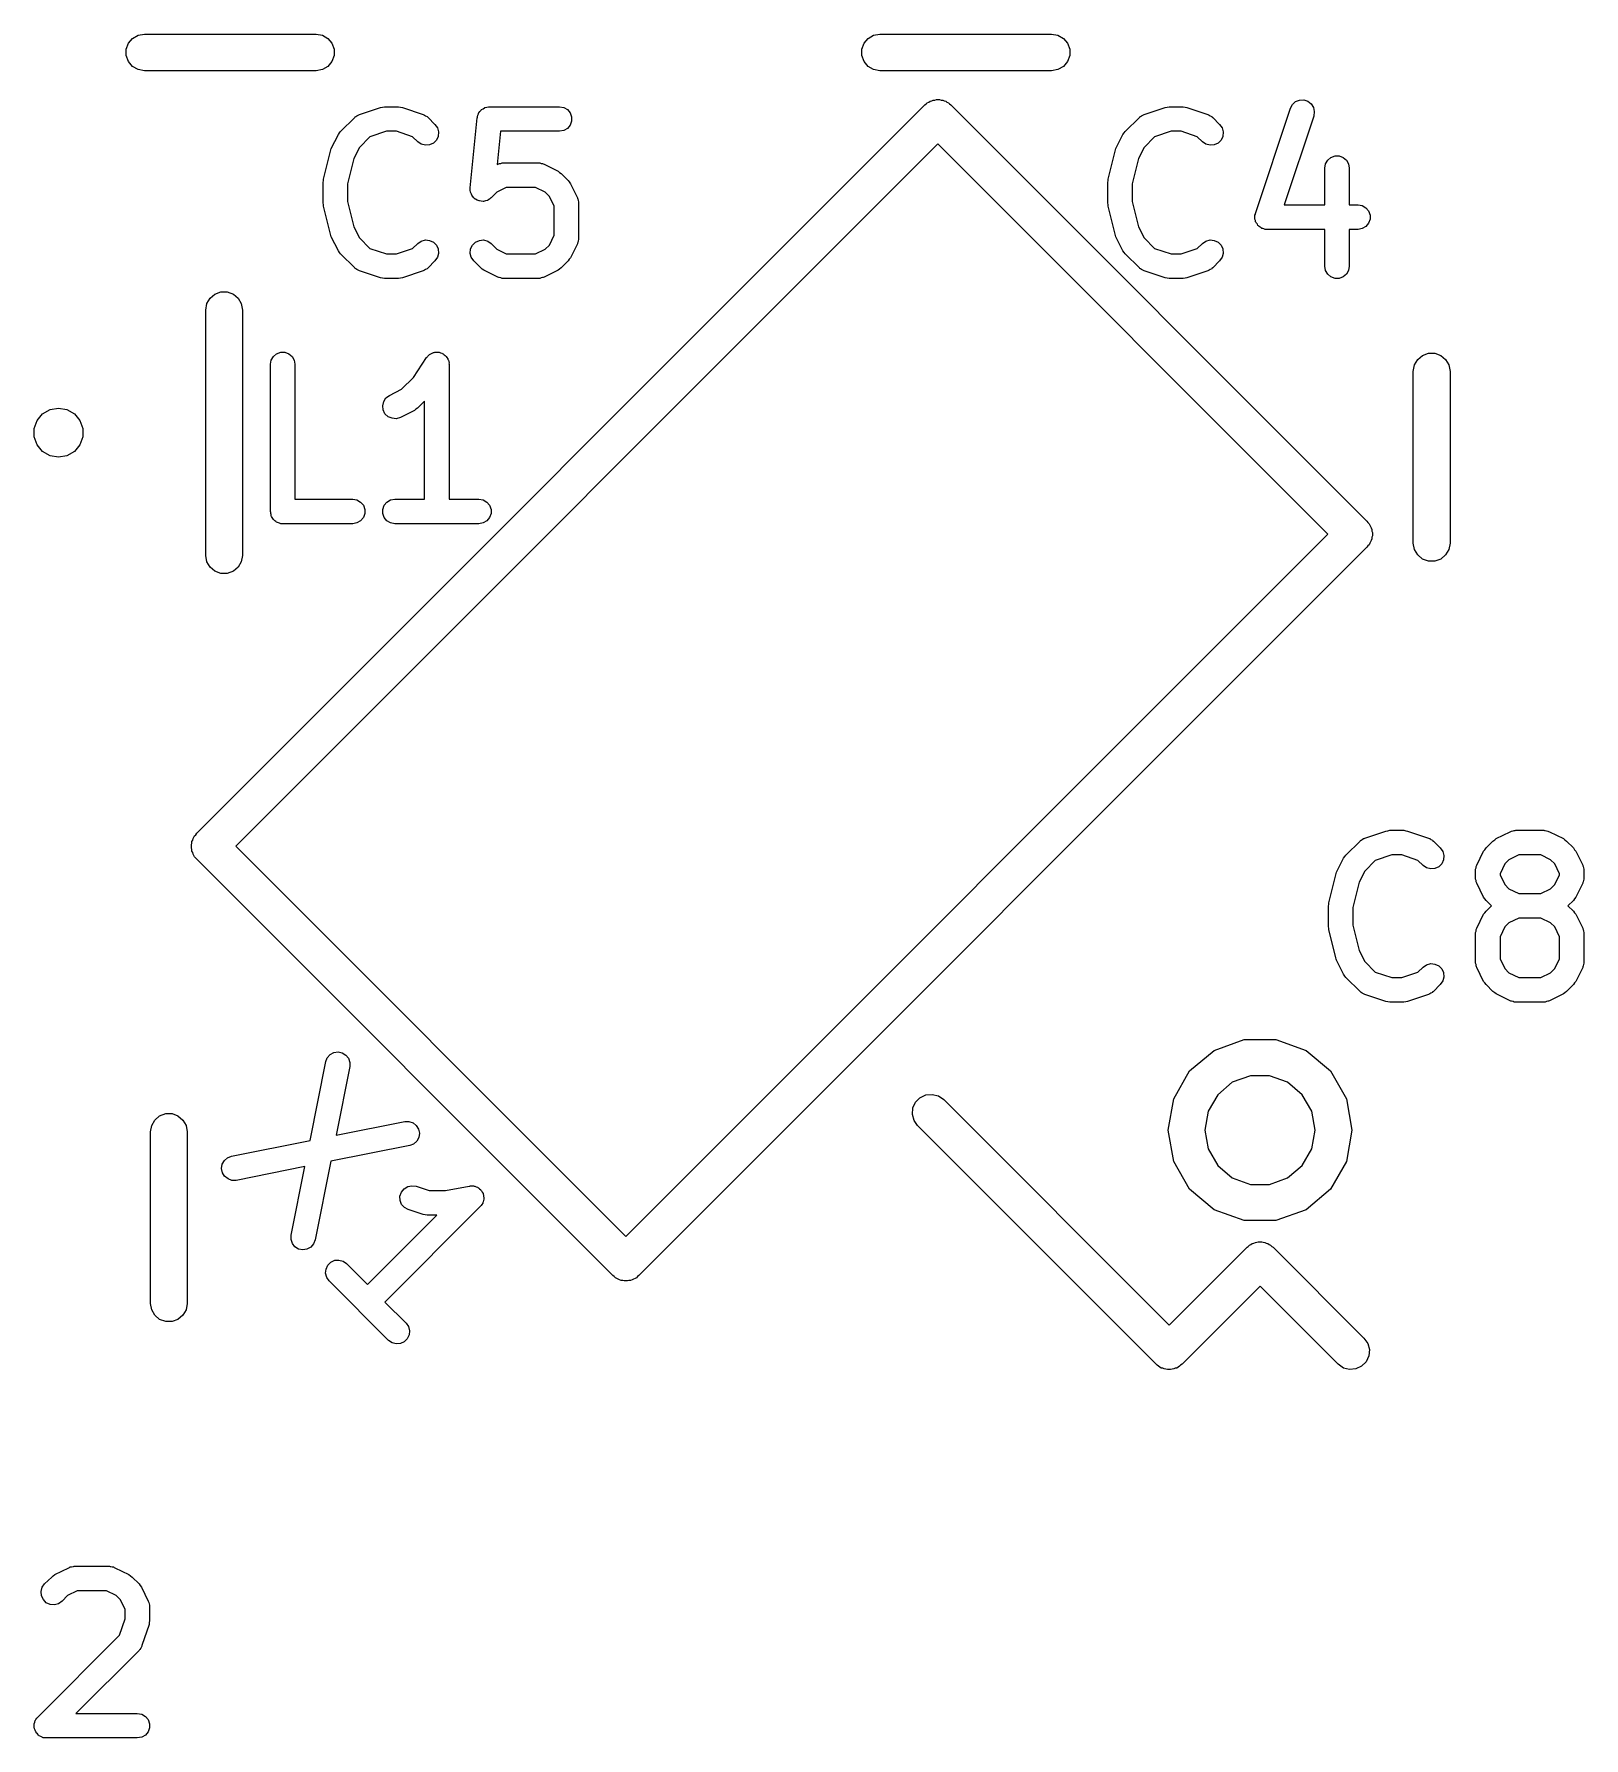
# Model space of a CAD drawing. Extents: x 125.5 to 143.1, y -145.4 to -100.4.
# Drawn here: x 129.15 to 135.47, y -121.82 to -114.88 of the extents above; entities that cross this region are included whole.
import ezdxf

# ---------------------------------------------------------------- set-up
doc = ezdxf.new("R2010")
doc.units = 0
doc.header["$MEASUREMENT"] = 0
doc.layers.add('BLACK', color=7, linetype='CONTINUOUS')

msp = doc.modelspace()

# ---------------------------------------------------------------- linework, layer by layer
at = {"layer": 'Black'}
for p, q in [((129.552, -114.893), (129.574, -114.88)), ((129.574, -114.88), (129.6, -114.875)), ((129.6, -114.875), (130.3, -114.875)), ((130.3, -114.875), (130.326, -114.88)), ((130.326, -114.88), (130.348, -114.893)), ((132.552, -114.893), (132.574, -114.88)), ((132.574, -114.88), (132.6, -114.875)), ((132.6, -114.875), (133.3, -114.875)), ((133.3, -114.875), (133.326, -114.88)), ((133.326, -114.88), (133.348, -114.893)), ((129.526, -114.937), (129.535, -114.912)), ((129.526, -114.963), (129.526, -114.937)), ((129.535, -114.912), (129.552, -114.893)), ((130.348, -114.893), (130.365, -114.912)), ((130.365, -114.912), (130.374, -114.937)), ((130.374, -114.937), (130.374, -114.963)), ((132.526, -114.937), (132.535, -114.912)), ((132.526, -114.963), (132.526, -114.937)), ((132.535, -114.912), (132.552, -114.893)), ((133.348, -114.893), (133.365, -114.912)), ((133.365, -114.912), (133.374, -114.937)), ((133.374, -114.937), (133.374, -114.963)), ((129.535, -114.987), (129.526, -114.963)), ((129.552, -115.007), (129.535, -114.987)), ((129.574, -115.02), (129.552, -115.007)), ((129.6, -115.025), (129.574, -115.02)), ((130.3, -115.025), (129.6, -115.025)), ((130.326, -115.02), (130.3, -115.025)), ((130.348, -115.007), (130.326, -115.02)), ((130.365, -114.987), (130.348, -115.007)), ((130.374, -114.963), (130.365, -114.987)), ((132.535, -114.987), (132.526, -114.963)), ((132.552, -115.007), (132.535, -114.987)), ((132.574, -115.02), (132.552, -115.007)), ((132.6, -115.025), (132.574, -115.02)), ((133.3, -115.025), (132.6, -115.025)), ((133.326, -115.02), (133.3, -115.025)), ((133.348, -115.007), (133.326, -115.02)), ((133.365, -114.987), (133.348, -115.007)), ((133.374, -114.963), (133.365, -114.987)), ((129.814, -118.133), (132.783, -115.164)), ((132.783, -115.164), (132.789, -115.16)), ((132.789, -115.16), (132.793, -115.155)), ((132.793, -115.155), (132.799, -115.152)), ((132.799, -115.152), (132.805, -115.149)), ((132.805, -115.149), (132.811, -115.147)), ((132.811, -115.147), (132.817, -115.144)), ((132.817, -115.144), (132.824, -115.144)), ((132.824, -115.144), (132.83, -115.142)), ((132.83, -115.142), (132.836, -115.142)), ((132.836, -115.142), (132.843, -115.142)), ((132.843, -115.142), (132.849, -115.144)), ((132.849, -115.144), (132.856, -115.144)), ((132.856, -115.144), (132.862, -115.147)), ((132.862, -115.147), (132.868, -115.149)), ((132.868, -115.149), (132.873, -115.152)), ((132.873, -115.152), (132.879, -115.155)), ((132.879, -115.155), (132.884, -115.16)), ((132.884, -115.16), (132.889, -115.164)), ((132.889, -115.164), (134.586, -116.861)), ((134.274, -115.177), (134.282, -115.162)), ((134.282, -115.162), (134.295, -115.15)), ((134.295, -115.15), (134.311, -115.144)), ((134.311, -115.144), (134.329, -115.143)), ((134.329, -115.143), (134.345, -115.149)), ((134.345, -115.149), (134.359, -115.16)), ((134.359, -115.16), (134.368, -115.174)), ((130.4, -115.272), (130.458, -115.215)), ((130.458, -115.215), (130.46, -115.213)), ((130.46, -115.213), (130.462, -115.211)), ((130.462, -115.211), (130.467, -115.208)), ((130.467, -115.208), (130.472, -115.205)), ((130.472, -115.205), (130.475, -115.204)), ((130.475, -115.204), (130.477, -115.203)), ((130.477, -115.203), (130.563, -115.174)), ((130.563, -115.174), (130.571, -115.173)), ((130.571, -115.173), (130.579, -115.171)), ((130.579, -115.171), (130.636, -115.171)), ((130.636, -115.171), (130.644, -115.173)), ((130.644, -115.173), (130.652, -115.174)), ((130.652, -115.174), (130.737, -115.203)), ((130.737, -115.203), (130.74, -115.204)), ((130.74, -115.204), (130.743, -115.205)), ((130.743, -115.205), (130.747, -115.208)), ((130.747, -115.208), (130.753, -115.211)), ((130.753, -115.211), (130.754, -115.213)), ((130.754, -115.213), (130.757, -115.215)), ((130.757, -115.215), (130.785, -115.243)), ((130.929, -115.502), (130.957, -115.216)), ((130.957, -115.216), (130.958, -115.215)), ((130.958, -115.213), (130.96, -115.206)), ((130.958, -115.215), (130.958, -115.213)), ((130.96, -115.206), (130.962, -115.2)), ((130.962, -115.2), (130.963, -115.198)), ((130.963, -115.198), (130.964, -115.196)), ((130.964, -115.196), (130.968, -115.191)), ((130.968, -115.191), (130.972, -115.186)), ((130.972, -115.186), (130.974, -115.185)), ((130.974, -115.185), (130.975, -115.183)), ((130.975, -115.183), (130.981, -115.18)), ((130.981, -115.18), (130.987, -115.176)), ((130.987, -115.176), (130.988, -115.175)), ((130.988, -115.175), (130.99, -115.174)), ((130.99, -115.174), (130.997, -115.173)), ((130.997, -115.173), (131.003, -115.172)), ((131.003, -115.172), (131.005, -115.172)), ((131.005, -115.172), (131.007, -115.171)), ((131.007, -115.171), (131.293, -115.171)), ((131.293, -115.171), (131.31, -115.174)), ((131.31, -115.174), (131.325, -115.183)), ((131.325, -115.183), (131.336, -115.196)), ((131.336, -115.196), (131.342, -115.213)), ((131.342, -115.23), (131.336, -115.246)), ((131.342, -115.213), (131.342, -115.23)), ((133.6, -115.272), (133.658, -115.215)), ((133.658, -115.215), (133.66, -115.213)), ((133.66, -115.213), (133.662, -115.211)), ((133.662, -115.211), (133.667, -115.208)), ((133.667, -115.208), (133.672, -115.205)), ((133.672, -115.205), (133.675, -115.204)), ((133.675, -115.204), (133.677, -115.203)), ((133.677, -115.203), (133.763, -115.174)), ((133.763, -115.174), (133.771, -115.173)), ((133.771, -115.173), (133.779, -115.171)), ((133.779, -115.171), (133.836, -115.171)), ((133.836, -115.171), (133.844, -115.173)), ((133.844, -115.173), (133.852, -115.174)), ((133.852, -115.174), (133.937, -115.203)), ((133.937, -115.203), (133.94, -115.204)), ((133.94, -115.204), (133.943, -115.205)), ((133.943, -115.205), (133.947, -115.208)), ((133.947, -115.208), (133.953, -115.211)), ((133.953, -115.211), (133.954, -115.213)), ((133.954, -115.213), (133.957, -115.215)), ((133.957, -115.215), (133.985, -115.243)), ((134.131, -115.606), (134.274, -115.177)), ((134.369, -115.209), (134.248, -115.571)), ((134.368, -115.174), (134.371, -115.191)), ((134.371, -115.191), (134.369, -115.209)), ((130.362, -115.342), (130.391, -115.285)), ((130.391, -115.285), (130.396, -115.278)), ((130.396, -115.278), (130.4, -115.272)), ((130.52, -115.294), (130.477, -115.337)), ((130.587, -115.271), (130.52, -115.294)), ((130.628, -115.271), (130.587, -115.271)), ((130.694, -115.294), (130.628, -115.271)), ((130.715, -115.314), (130.694, -115.294)), ((130.785, -115.243), (130.795, -115.257)), ((130.798, -115.292), (130.791, -115.307)), ((130.795, -115.257), (130.8, -115.274)), ((130.8, -115.274), (130.798, -115.292)), ((131.052, -115.271), (131.039, -115.407)), ((131.293, -115.271), (131.052, -115.271)), ((131.31, -115.268), (131.293, -115.271)), ((131.325, -115.26), (131.31, -115.268)), ((131.336, -115.246), (131.325, -115.26)), ((133.562, -115.342), (133.591, -115.285)), ((133.591, -115.285), (133.596, -115.278)), ((133.596, -115.278), (133.6, -115.272)), ((133.72, -115.294), (133.677, -115.337)), ((133.787, -115.271), (133.72, -115.294)), ((133.828, -115.271), (133.787, -115.271)), ((133.894, -115.294), (133.828, -115.271)), ((133.915, -115.314), (133.894, -115.294)), ((133.985, -115.243), (133.995, -115.257)), ((133.998, -115.292), (133.991, -115.307)), ((133.995, -115.257), (134, -115.274)), ((134, -115.274), (133.998, -115.292)), ((132.836, -115.323), (129.973, -118.186)), ((130.33, -115.466), (130.359, -115.352)), ((130.359, -115.352), (130.361, -115.347)), ((130.361, -115.347), (130.362, -115.342)), ((130.477, -115.337), (130.454, -115.382)), ((130.729, -115.324), (130.715, -115.314)), ((130.746, -115.328), (130.729, -115.324)), ((130.763, -115.327), (130.746, -115.328)), ((130.779, -115.32), (130.763, -115.327)), ((130.791, -115.307), (130.779, -115.32)), ((134.427, -116.914), (132.836, -115.323)), ((133.53, -115.466), (133.559, -115.352)), ((133.559, -115.352), (133.561, -115.347)), ((133.561, -115.347), (133.562, -115.342)), ((133.677, -115.337), (133.654, -115.382)), ((133.929, -115.324), (133.915, -115.314)), ((133.946, -115.328), (133.929, -115.324)), ((133.963, -115.327), (133.946, -115.328)), ((133.979, -115.32), (133.963, -115.327)), ((133.991, -115.307), (133.979, -115.32)), ((134.439, -115.378), (134.456, -115.372)), ((134.456, -115.372), (134.473, -115.372)), ((134.473, -115.372), (134.489, -115.378)), ((130.454, -115.382), (130.429, -115.485)), ((131.039, -115.407), (131.042, -115.405)), ((131.042, -115.405), (131.045, -115.404)), ((131.045, -115.404), (131.047, -115.403)), ((131.047, -115.403), (131.053, -115.402)), ((131.053, -115.402), (131.059, -115.4)), ((131.059, -115.4), (131.061, -115.4)), ((131.061, -115.4), (131.064, -115.4)), ((131.064, -115.4), (131.207, -115.4)), ((131.207, -115.4), (131.21, -115.4)), ((131.21, -115.4), (131.213, -115.4)), ((131.213, -115.4), (131.218, -115.402)), ((131.218, -115.402), (131.224, -115.403)), ((131.224, -115.403), (131.227, -115.404)), ((131.227, -115.404), (131.23, -115.405)), ((131.23, -115.405), (131.287, -115.434)), ((131.287, -115.434), (131.293, -115.439)), ((131.293, -115.439), (131.3, -115.443)), ((133.654, -115.382), (133.629, -115.485)), ((134.414, -115.421), (134.417, -115.404)), ((134.414, -115.571), (134.414, -115.421)), ((134.417, -115.404), (134.426, -115.389)), ((134.426, -115.389), (134.439, -115.378)), ((134.489, -115.378), (134.503, -115.389)), ((134.503, -115.389), (134.511, -115.404)), ((134.511, -115.404), (134.514, -115.421)), ((134.514, -115.421), (134.514, -115.571)), ((130.329, -115.479), (130.33, -115.473)), ((130.329, -115.564), (130.329, -115.479)), ((130.33, -115.473), (130.33, -115.466)), ((130.429, -115.485), (130.429, -115.558)), ((130.929, -115.503), (130.929, -115.502)), ((130.929, -115.502), (130.929, -115.502)), ((130.929, -115.511), (130.929, -115.503)), ((130.93, -115.519), (130.929, -115.511)), ((131.076, -115.5), (131.037, -115.52)), ((131.195, -115.5), (131.076, -115.5)), ((131.235, -115.52), (131.195, -115.5)), ((131.3, -115.443), (131.328, -115.472)), ((131.328, -115.472), (131.333, -115.478)), ((131.333, -115.478), (131.338, -115.485)), ((131.338, -115.485), (131.366, -115.542)), ((133.529, -115.479), (133.53, -115.473)), ((133.529, -115.564), (133.529, -115.479)), ((133.53, -115.473), (133.53, -115.466)), ((133.629, -115.485), (133.629, -115.558)), ((130.33, -115.57), (130.329, -115.564)), ((130.33, -115.576), (130.33, -115.57)), ((130.359, -115.691), (130.33, -115.576)), ((130.429, -115.558), (130.454, -115.661)), ((130.93, -115.52), (130.93, -115.519)), ((130.934, -115.528), (130.93, -115.52)), ((130.93, -115.52), (130.93, -115.52)), ((130.937, -115.535), (130.934, -115.528)), ((130.937, -115.536), (130.937, -115.535)), ((130.938, -115.536), (130.937, -115.536)), ((130.944, -115.542), (130.938, -115.536)), ((130.949, -115.548), (130.944, -115.542)), ((130.95, -115.548), (130.949, -115.548)), ((130.957, -115.552), (130.95, -115.548)), ((130.95, -115.548), (130.95, -115.548)), ((130.965, -115.555), (130.957, -115.552)), ((130.966, -115.555), (130.965, -115.555)), ((130.965, -115.555), (130.965, -115.555)), ((130.974, -115.556), (130.966, -115.555)), ((130.982, -115.557), (130.974, -115.556)), ((130.983, -115.557), (130.982, -115.557)), ((130.991, -115.555), (130.983, -115.557)), ((130.983, -115.557), (130.983, -115.557)), ((130.999, -115.553), (130.991, -115.555)), ((131, -115.552), (130.999, -115.553)), ((130.999, -115.553), (130.999, -115.553)), ((131.007, -115.548), (131, -115.552)), ((131.013, -115.543), (131.007, -115.548)), ((131.014, -115.543), (131.013, -115.543)), ((131.037, -115.52), (131.014, -115.542)), ((131.014, -115.542), (131.014, -115.543)), ((131.252, -115.537), (131.235, -115.52)), ((131.271, -115.576), (131.252, -115.537)), ((131.271, -115.695), (131.271, -115.576)), ((131.366, -115.542), (131.367, -115.545)), ((131.367, -115.545), (131.368, -115.547)), ((131.368, -115.547), (131.369, -115.553)), ((131.369, -115.553), (131.371, -115.559)), ((131.371, -115.559), (131.371, -115.561)), ((131.371, -115.561), (131.371, -115.564)), ((131.371, -115.564), (131.371, -115.707)), ((133.53, -115.57), (133.529, -115.564)), ((133.53, -115.576), (133.53, -115.57)), ((133.559, -115.691), (133.53, -115.576)), ((133.629, -115.558), (133.654, -115.661)), ((134.248, -115.571), (134.414, -115.571)), ((134.514, -115.571), (134.55, -115.571)), ((134.55, -115.571), (134.567, -115.574)), ((134.567, -115.574), (134.582, -115.583)), ((134.129, -115.613), (134.131, -115.609)), ((134.129, -115.618), (134.129, -115.613)), ((134.129, -115.623), (134.129, -115.618)), ((134.129, -115.626), (134.129, -115.623)), ((134.129, -115.63), (134.129, -115.626)), ((134.131, -115.635), (134.129, -115.63)), ((134.131, -115.609), (134.131, -115.606)), ((134.132, -115.64), (134.131, -115.635)), ((134.134, -115.643), (134.132, -115.64)), ((134.135, -115.646), (134.134, -115.643)), ((134.139, -115.65), (134.135, -115.646)), ((134.141, -115.655), (134.139, -115.65)), ((134.582, -115.583), (134.593, -115.596)), ((134.593, -115.646), (134.582, -115.66)), ((134.593, -115.596), (134.599, -115.613)), ((134.599, -115.63), (134.593, -115.646)), ((134.599, -115.613), (134.599, -115.63)), ((130.361, -115.696), (130.359, -115.691)), ((130.362, -115.701), (130.361, -115.696)), ((130.391, -115.758), (130.362, -115.701)), ((130.454, -115.661), (130.477, -115.706)), ((130.477, -115.706), (130.52, -115.749)), ((130.715, -115.729), (130.729, -115.719)), ((130.729, -115.719), (130.746, -115.714)), ((130.746, -115.714), (130.763, -115.716)), ((130.763, -115.716), (130.779, -115.723)), ((130.95, -115.723), (130.966, -115.716)), ((130.966, -115.716), (130.983, -115.714)), ((130.983, -115.714), (131, -115.719)), ((131, -115.719), (131.014, -115.729)), ((131.252, -115.735), (131.271, -115.695)), ((131.369, -115.718), (131.368, -115.724)), ((131.371, -115.713), (131.369, -115.718)), ((131.371, -115.707), (131.371, -115.71)), ((131.371, -115.71), (131.371, -115.713)), ((133.561, -115.696), (133.559, -115.691)), ((133.562, -115.701), (133.561, -115.696)), ((133.591, -115.758), (133.562, -115.701)), ((133.654, -115.661), (133.677, -115.706)), ((133.677, -115.706), (133.72, -115.749)), ((133.915, -115.729), (133.929, -115.719)), ((133.929, -115.719), (133.946, -115.714)), ((133.946, -115.714), (133.963, -115.716)), ((133.963, -115.716), (133.979, -115.723)), ((134.144, -115.657), (134.141, -115.655)), ((134.146, -115.66), (134.144, -115.657)), ((134.151, -115.662), (134.146, -115.66)), ((134.155, -115.665), (134.151, -115.662)), ((134.158, -115.667), (134.155, -115.665)), ((134.161, -115.668), (134.158, -115.667)), ((134.166, -115.669), (134.161, -115.668)), ((134.171, -115.671), (134.166, -115.669)), ((134.175, -115.671), (134.171, -115.671)), ((134.179, -115.671), (134.175, -115.671)), ((134.414, -115.671), (134.179, -115.671)), ((134.414, -115.821), (134.414, -115.671)), ((134.55, -115.671), (134.514, -115.671)), ((134.514, -115.671), (134.514, -115.821)), ((134.567, -115.668), (134.55, -115.671)), ((134.582, -115.66), (134.567, -115.668)), ((130.396, -115.765), (130.391, -115.758)), ((130.4, -115.771), (130.396, -115.765)), ((130.458, -115.828), (130.4, -115.771)), ((130.52, -115.749), (130.587, -115.771)), ((130.587, -115.771), (130.628, -115.771)), ((130.628, -115.771), (130.694, -115.749)), ((130.694, -115.749), (130.715, -115.729)), ((130.779, -115.723), (130.791, -115.736)), ((130.795, -115.785), (130.785, -115.8)), ((130.791, -115.736), (130.798, -115.751)), ((130.8, -115.769), (130.795, -115.785)), ((130.798, -115.751), (130.8, -115.769)), ((130.929, -115.769), (130.93, -115.751)), ((130.933, -115.785), (130.929, -115.769)), ((130.93, -115.751), (130.938, -115.736)), ((130.943, -115.8), (130.933, -115.785)), ((130.938, -115.736), (130.95, -115.723)), ((131.014, -115.729), (131.037, -115.752)), ((131.037, -115.752), (131.076, -115.771)), ((131.076, -115.771), (131.195, -115.771)), ((131.195, -115.771), (131.235, -115.752)), ((131.235, -115.752), (131.252, -115.735)), ((131.338, -115.787), (131.333, -115.793)), ((131.366, -115.73), (131.338, -115.787)), ((131.367, -115.727), (131.366, -115.73)), ((131.368, -115.724), (131.367, -115.727)), ((133.596, -115.765), (133.591, -115.758)), ((133.6, -115.771), (133.596, -115.765)), ((133.658, -115.828), (133.6, -115.771)), ((133.72, -115.749), (133.787, -115.771)), ((133.787, -115.771), (133.828, -115.771)), ((133.828, -115.771), (133.894, -115.749)), ((133.894, -115.749), (133.915, -115.729)), ((133.979, -115.723), (133.991, -115.736)), ((133.995, -115.785), (133.985, -115.8)), ((133.991, -115.736), (133.998, -115.751)), ((134, -115.769), (133.995, -115.785)), ((133.998, -115.751), (134, -115.769)), ((130.46, -115.83), (130.458, -115.828)), ((130.462, -115.832), (130.46, -115.83)), ((130.467, -115.835), (130.462, -115.832)), ((130.472, -115.838), (130.467, -115.835)), ((130.475, -115.839), (130.472, -115.838)), ((130.477, -115.84), (130.475, -115.839)), ((130.563, -115.869), (130.477, -115.84)), ((130.737, -115.84), (130.652, -115.869)), ((130.74, -115.839), (130.737, -115.84)), ((130.743, -115.838), (130.74, -115.839)), ((130.747, -115.835), (130.743, -115.838)), ((130.753, -115.832), (130.747, -115.835)), ((130.754, -115.83), (130.753, -115.832)), ((130.757, -115.828), (130.754, -115.83)), ((130.785, -115.8), (130.757, -115.828)), ((130.972, -115.828), (130.943, -115.8)), ((130.978, -115.833), (130.972, -115.828)), ((130.985, -115.838), (130.978, -115.833)), ((131.042, -115.866), (130.985, -115.838)), ((131.287, -115.838), (131.23, -115.866)), ((131.293, -115.833), (131.287, -115.838)), ((131.3, -115.828), (131.293, -115.833)), ((131.328, -115.8), (131.3, -115.828)), ((131.333, -115.793), (131.328, -115.8)), ((133.66, -115.83), (133.658, -115.828)), ((133.662, -115.832), (133.66, -115.83)), ((133.667, -115.835), (133.662, -115.832)), ((133.672, -115.838), (133.667, -115.835)), ((133.675, -115.839), (133.672, -115.838)), ((133.677, -115.84), (133.675, -115.839)), ((133.763, -115.869), (133.677, -115.84)), ((133.937, -115.84), (133.852, -115.869)), ((133.94, -115.839), (133.937, -115.84)), ((133.943, -115.838), (133.94, -115.839)), ((133.947, -115.835), (133.943, -115.838)), ((133.953, -115.832), (133.947, -115.835)), ((133.954, -115.83), (133.953, -115.832)), ((133.957, -115.828), (133.954, -115.83)), ((133.985, -115.8), (133.957, -115.828)), ((134.417, -115.839), (134.414, -115.821)), ((134.426, -115.854), (134.417, -115.839)), ((134.439, -115.865), (134.426, -115.854)), ((134.503, -115.854), (134.489, -115.865)), ((134.511, -115.839), (134.503, -115.854)), ((134.514, -115.821), (134.511, -115.839)), ((129.887, -115.935), (129.912, -115.926)), ((129.912, -115.926), (129.938, -115.926)), ((129.938, -115.926), (129.963, -115.935)), ((130.571, -115.87), (130.563, -115.869)), ((130.579, -115.871), (130.571, -115.87)), ((130.636, -115.871), (130.579, -115.871)), ((130.644, -115.87), (130.636, -115.871)), ((130.652, -115.869), (130.644, -115.87)), ((131.045, -115.867), (131.042, -115.866)), ((131.047, -115.868), (131.045, -115.867)), ((131.053, -115.869), (131.047, -115.868)), ((131.059, -115.871), (131.053, -115.869)), ((131.061, -115.871), (131.059, -115.871)), ((131.064, -115.871), (131.061, -115.871)), ((131.207, -115.871), (131.064, -115.871)), ((131.21, -115.871), (131.207, -115.871)), ((131.213, -115.871), (131.21, -115.871)), ((131.218, -115.869), (131.213, -115.871)), ((131.224, -115.868), (131.218, -115.869)), ((131.227, -115.867), (131.224, -115.868)), ((131.23, -115.866), (131.227, -115.867)), ((133.771, -115.87), (133.763, -115.869)), ((133.779, -115.871), (133.771, -115.87)), ((133.836, -115.871), (133.779, -115.871)), ((133.844, -115.87), (133.836, -115.871)), ((133.852, -115.869), (133.844, -115.87)), ((134.456, -115.871), (134.439, -115.865)), ((134.473, -115.871), (134.456, -115.871)), ((134.489, -115.865), (134.473, -115.871)), ((129.85, -116), (129.855, -115.974)), ((129.855, -115.974), (129.868, -115.952)), ((129.868, -115.952), (129.887, -115.935)), ((129.963, -115.935), (129.982, -115.952)), ((129.982, -115.952), (129.995, -115.974)), ((129.995, -115.974), (130, -116)), ((129.85, -117), (129.85, -116)), ((130, -116), (130, -117)), ((130.114, -116.221), (130.117, -116.204)), ((130.117, -116.204), (130.126, -116.189)), ((130.126, -116.189), (130.139, -116.178)), ((130.139, -116.178), (130.156, -116.172)), ((130.156, -116.172), (130.173, -116.172)), ((130.173, -116.172), (130.189, -116.178)), ((130.189, -116.178), (130.203, -116.189)), ((130.203, -116.189), (130.211, -116.204)), ((130.211, -116.204), (130.214, -116.221)), ((130.697, -116.275), (130.751, -116.194)), ((130.751, -116.194), (130.753, -116.192)), ((130.753, -116.192), (130.755, -116.189)), ((130.755, -116.189), (130.759, -116.185)), ((130.759, -116.185), (130.763, -116.181)), ((130.763, -116.181), (130.766, -116.18)), ((130.766, -116.18), (130.768, -116.178)), ((130.768, -116.178), (130.773, -116.176)), ((130.773, -116.176), (130.779, -116.173)), ((130.779, -116.173), (130.782, -116.173)), ((130.782, -116.173), (130.784, -116.172)), ((130.784, -116.172), (130.79, -116.172)), ((130.79, -116.172), (130.796, -116.172)), ((130.796, -116.172), (130.799, -116.172)), ((130.799, -116.172), (130.802, -116.172)), ((130.802, -116.172), (130.807, -116.174)), ((130.807, -116.174), (130.813, -116.176)), ((130.813, -116.176), (130.815, -116.177)), ((130.815, -116.177), (130.818, -116.178)), ((130.818, -116.178), (130.822, -116.182)), ((130.822, -116.182), (130.827, -116.185)), ((130.827, -116.185), (130.829, -116.188)), ((130.829, -116.188), (130.831, -116.189)), ((130.831, -116.189), (130.834, -116.194)), ((130.834, -116.194), (130.838, -116.199)), ((130.838, -116.199), (130.838, -116.202)), ((130.838, -116.202), (130.84, -116.204)), ((130.84, -116.204), (130.841, -116.21)), ((134.78, -116.224), (134.793, -116.202)), ((134.793, -116.202), (134.812, -116.185)), ((134.812, -116.185), (134.837, -116.176)), ((134.837, -116.176), (134.863, -116.176)), ((134.863, -116.176), (134.887, -116.185)), ((134.887, -116.185), (134.907, -116.202)), ((134.907, -116.202), (134.92, -116.224)), ((130.114, -116.821), (130.114, -116.221)), ((130.214, -116.221), (130.214, -116.771)), ((130.649, -116.323), (130.697, -116.275)), ((130.841, -116.21), (130.843, -116.216)), ((130.843, -116.216), (130.842, -116.219)), ((130.842, -116.219), (130.843, -116.221)), ((130.843, -116.221), (130.843, -116.771)), ((134.775, -116.25), (134.78, -116.224)), ((134.775, -116.95), (134.775, -116.25)), ((134.92, -116.224), (134.925, -116.25)), ((134.925, -116.25), (134.925, -116.95)), ((130.599, -116.348), (130.649, -116.323)), ((129.185, -116.423), (129.216, -116.406)), ((129.216, -116.406), (129.25, -116.4)), ((129.25, -116.4), (129.284, -116.406)), ((129.284, -116.406), (129.315, -116.423)), ((130.572, -116.39), (130.576, -116.373)), ((130.574, -116.407), (130.572, -116.39)), ((130.581, -116.423), (130.574, -116.407)), ((130.576, -116.373), (130.585, -116.358)), ((130.585, -116.358), (130.599, -116.348)), ((130.701, -116.409), (130.644, -116.438)), ((130.707, -116.404), (130.701, -116.409)), ((130.714, -116.4), (130.707, -116.404)), ((130.743, -116.371), (130.714, -116.4)), ((130.743, -116.771), (130.743, -116.371)), ((129.151, -116.483), (129.163, -116.45)), ((129.151, -116.517), (129.151, -116.483)), ((129.163, -116.45), (129.185, -116.423)), ((129.315, -116.423), (129.337, -116.45)), ((129.337, -116.45), (129.349, -116.483)), ((129.349, -116.483), (129.349, -116.517)), ((130.594, -116.435), (130.581, -116.423)), ((130.61, -116.441), (130.594, -116.435)), ((130.627, -116.443), (130.61, -116.441)), ((130.644, -116.438), (130.627, -116.443)), ((129.163, -116.55), (129.151, -116.517)), ((129.185, -116.577), (129.163, -116.55)), ((129.337, -116.55), (129.315, -116.577)), ((129.349, -116.517), (129.337, -116.55)), ((129.216, -116.594), (129.185, -116.577)), ((129.25, -116.6), (129.216, -116.594)), ((129.284, -116.594), (129.25, -116.6)), ((129.315, -116.577), (129.284, -116.594)), ((130.115, -116.826), (130.114, -116.821)), ((130.115, -116.83), (130.115, -116.826)), ((130.117, -116.834), (130.115, -116.83)), ((130.214, -116.771), (130.45, -116.771)), ((130.45, -116.771), (130.467, -116.774)), ((130.467, -116.774), (130.482, -116.783)), ((130.482, -116.783), (130.493, -116.796)), ((130.493, -116.796), (130.499, -116.813)), ((130.499, -116.83), (130.493, -116.846)), ((130.499, -116.813), (130.499, -116.83)), ((130.572, -116.813), (130.578, -116.796)), ((130.572, -116.83), (130.572, -116.813)), ((130.578, -116.846), (130.572, -116.83)), ((130.578, -116.796), (130.589, -116.783)), ((130.589, -116.783), (130.604, -116.774)), ((130.604, -116.774), (130.621, -116.771)), ((130.621, -116.771), (130.743, -116.771)), ((130.843, -116.771), (130.964, -116.771)), ((130.964, -116.771), (130.981, -116.774)), ((130.981, -116.774), (130.996, -116.783)), ((130.996, -116.783), (131.008, -116.796)), ((131.008, -116.796), (131.014, -116.813)), ((131.014, -116.83), (131.008, -116.846)), ((131.014, -116.813), (131.014, -116.83)), ((130.117, -116.839), (130.117, -116.834)), ((130.119, -116.842), (130.117, -116.839)), ((130.121, -116.846), (130.119, -116.842)), ((130.124, -116.85), (130.121, -116.846)), ((130.126, -116.854), (130.124, -116.85)), ((130.129, -116.856), (130.126, -116.854)), ((130.132, -116.86), (130.129, -116.856)), ((130.136, -116.862), (130.132, -116.86)), ((130.139, -116.865), (130.136, -116.862)), ((130.143, -116.866), (130.139, -116.865)), ((130.147, -116.868), (130.143, -116.866)), ((130.151, -116.869), (130.147, -116.868)), ((130.156, -116.871), (130.151, -116.869)), ((130.16, -116.871), (130.156, -116.871)), ((130.164, -116.871), (130.16, -116.871)), ((130.45, -116.871), (130.164, -116.871)), ((130.467, -116.868), (130.45, -116.871)), ((130.482, -116.86), (130.467, -116.868)), ((130.493, -116.846), (130.482, -116.86)), ((130.589, -116.86), (130.578, -116.846)), ((130.604, -116.868), (130.589, -116.86)), ((130.621, -116.871), (130.604, -116.868)), ((130.964, -116.871), (130.621, -116.871)), ((130.981, -116.868), (130.964, -116.871)), ((130.996, -116.86), (130.981, -116.868)), ((131.008, -116.846), (130.996, -116.86)), ((134.586, -116.861), (134.59, -116.866)), ((134.59, -116.866), (134.595, -116.871)), ((134.595, -116.871), (134.598, -116.877)), ((134.598, -116.877), (134.601, -116.882)), ((134.601, -116.882), (134.603, -116.888)), ((134.603, -116.888), (134.606, -116.894)), ((134.606, -116.894), (134.606, -116.901)), ((134.606, -116.901), (134.608, -116.907)), ((131.564, -119.777), (134.427, -116.914)), ((134.586, -116.967), (131.617, -119.936)), ((134.59, -116.961), (134.586, -116.967)), ((134.595, -116.957), (134.59, -116.961)), ((134.598, -116.951), (134.595, -116.957)), ((134.601, -116.945), (134.598, -116.951)), ((134.603, -116.939), (134.601, -116.945)), ((134.606, -116.933), (134.603, -116.939)), ((134.608, -116.92), (134.606, -116.926)), ((134.606, -116.926), (134.606, -116.933)), ((134.608, -116.907), (134.608, -116.914)), ((134.608, -116.914), (134.608, -116.92)), ((134.78, -116.976), (134.775, -116.95)), ((134.925, -116.95), (134.92, -116.976)), ((129.855, -117.026), (129.85, -117)), ((129.868, -117.048), (129.855, -117.026)), ((129.995, -117.026), (129.982, -117.048)), ((130, -117), (129.995, -117.026)), ((134.793, -116.998), (134.78, -116.976)), ((134.812, -117.015), (134.793, -116.998)), ((134.837, -117.024), (134.812, -117.015)), ((134.863, -117.024), (134.837, -117.024)), ((134.887, -117.015), (134.863, -117.024)), ((134.907, -116.998), (134.887, -117.015)), ((134.92, -116.976), (134.907, -116.998)), ((129.887, -117.065), (129.868, -117.048)), ((129.912, -117.074), (129.887, -117.065)), ((129.938, -117.074), (129.912, -117.074)), ((129.963, -117.065), (129.938, -117.074)), ((129.982, -117.048), (129.963, -117.065)), ((129.799, -118.155), (129.802, -118.149)), ((129.802, -118.149), (129.805, -118.143)), ((129.805, -118.143), (129.81, -118.139)), ((129.81, -118.139), (129.814, -118.133)), ((134.577, -118.153), (134.663, -118.124)), ((134.663, -118.124), (134.671, -118.123)), ((134.671, -118.123), (134.679, -118.121)), ((134.679, -118.121), (134.736, -118.121)), ((134.736, -118.121), (134.744, -118.123)), ((134.744, -118.123), (134.752, -118.124)), ((134.752, -118.124), (134.837, -118.153)), ((135.113, -118.155), (135.17, -118.127)), ((135.17, -118.127), (135.173, -118.126)), ((135.173, -118.126), (135.176, -118.124)), ((135.176, -118.124), (135.182, -118.123)), ((135.182, -118.123), (135.187, -118.122)), ((135.187, -118.122), (135.19, -118.122)), ((135.19, -118.122), (135.193, -118.121)), ((135.193, -118.121), (135.307, -118.121)), ((135.307, -118.121), (135.31, -118.122)), ((135.31, -118.122), (135.313, -118.122)), ((135.313, -118.122), (135.318, -118.123)), ((135.318, -118.123), (135.324, -118.124)), ((135.324, -118.124), (135.327, -118.126)), ((135.327, -118.126), (135.33, -118.127)), ((135.33, -118.127), (135.387, -118.155)), ((129.792, -118.18), (129.794, -118.174)), ((129.792, -118.186), (129.792, -118.18)), ((129.792, -118.193), (129.792, -118.186)), ((129.794, -118.199), (129.792, -118.193)), ((129.794, -118.167), (129.797, -118.161)), ((129.794, -118.174), (129.794, -118.167)), ((129.794, -118.206), (129.794, -118.199)), ((129.797, -118.212), (129.794, -118.206)), ((129.797, -118.161), (129.799, -118.155)), ((129.799, -118.218), (129.797, -118.212)), ((129.802, -118.223), (129.799, -118.218)), ((129.973, -118.186), (131.564, -119.777)), ((134.5, -118.222), (134.558, -118.165)), ((134.558, -118.165), (134.56, -118.163)), ((134.56, -118.163), (134.562, -118.161)), ((134.562, -118.161), (134.567, -118.158)), ((134.567, -118.158), (134.572, -118.155)), ((134.572, -118.155), (134.575, -118.154)), ((134.575, -118.154), (134.577, -118.153)), ((134.837, -118.153), (134.84, -118.154)), ((134.84, -118.154), (134.843, -118.155)), ((134.843, -118.155), (134.847, -118.158)), ((134.847, -118.158), (134.853, -118.161)), ((134.853, -118.161), (134.854, -118.163)), ((134.854, -118.163), (134.857, -118.165)), ((134.857, -118.165), (134.885, -118.193)), ((134.885, -118.193), (134.895, -118.207)), ((134.895, -118.207), (134.9, -118.224)), ((135.034, -118.263), (135.062, -118.206)), ((135.062, -118.206), (135.067, -118.2)), ((135.067, -118.2), (135.072, -118.193)), ((135.072, -118.193), (135.1, -118.165)), ((135.1, -118.165), (135.107, -118.16)), ((135.107, -118.16), (135.113, -118.155)), ((135.387, -118.155), (135.393, -118.16)), ((135.393, -118.16), (135.4, -118.165)), ((135.4, -118.165), (135.428, -118.193)), ((135.428, -118.193), (135.433, -118.2)), ((135.433, -118.2), (135.438, -118.206)), ((135.438, -118.206), (135.466, -118.263)), ((129.805, -118.229), (129.802, -118.223)), ((129.81, -118.234), (129.805, -118.229)), ((129.814, -118.239), (129.81, -118.234)), ((131.511, -119.936), (129.814, -118.239)), ((134.462, -118.292), (134.491, -118.235)), ((134.491, -118.235), (134.496, -118.228)), ((134.496, -118.228), (134.5, -118.222)), ((134.577, -118.287), (134.554, -118.332)), ((134.62, -118.244), (134.577, -118.287)), ((134.687, -118.221), (134.62, -118.244)), ((134.728, -118.221), (134.687, -118.221)), ((134.794, -118.244), (134.728, -118.221)), ((134.815, -118.264), (134.794, -118.244)), ((134.829, -118.274), (134.815, -118.264)), ((134.846, -118.278), (134.829, -118.274)), ((134.863, -118.277), (134.846, -118.278)), ((134.879, -118.27), (134.863, -118.277)), ((134.891, -118.257), (134.879, -118.27)), ((134.898, -118.242), (134.891, -118.257)), ((134.9, -118.224), (134.898, -118.242)), ((135.029, -118.28), (135.031, -118.274)), ((135.029, -118.283), (135.029, -118.28)), ((135.029, -118.286), (135.029, -118.283)), ((135.029, -118.314), (135.029, -118.286)), ((135.031, -118.274), (135.032, -118.269)), ((135.032, -118.269), (135.033, -118.266)), ((135.033, -118.266), (135.034, -118.263)), ((135.148, -118.258), (135.129, -118.298)), ((135.165, -118.241), (135.148, -118.258)), ((135.205, -118.221), (135.165, -118.241)), ((135.295, -118.221), (135.205, -118.221)), ((135.335, -118.241), (135.295, -118.221)), ((135.352, -118.258), (135.335, -118.241)), ((135.371, -118.298), (135.352, -118.258)), ((135.466, -118.263), (135.467, -118.266)), ((135.467, -118.266), (135.468, -118.269)), ((135.468, -118.269), (135.469, -118.274)), ((135.469, -118.274), (135.471, -118.28)), ((135.471, -118.28), (135.471, -118.283)), ((135.471, -118.283), (135.471, -118.286)), ((135.471, -118.286), (135.471, -118.314)), ((134.43, -118.416), (134.459, -118.302)), ((134.459, -118.302), (134.461, -118.297)), ((134.461, -118.297), (134.462, -118.292)), ((134.554, -118.332), (134.529, -118.435)), ((135.029, -118.317), (135.029, -118.314)), ((135.029, -118.32), (135.029, -118.317)), ((135.031, -118.326), (135.029, -118.32)), ((135.032, -118.331), (135.031, -118.326)), ((135.033, -118.334), (135.032, -118.331)), ((135.034, -118.337), (135.033, -118.334)), ((135.062, -118.394), (135.034, -118.337)), ((135.129, -118.298), (135.129, -118.302)), ((135.129, -118.302), (135.148, -118.342)), ((135.148, -118.342), (135.165, -118.359)), ((135.165, -118.359), (135.205, -118.379)), ((135.295, -118.379), (135.335, -118.359)), ((135.335, -118.359), (135.352, -118.342)), ((135.352, -118.342), (135.371, -118.302)), ((135.371, -118.302), (135.371, -118.298)), ((135.466, -118.337), (135.438, -118.394)), ((135.467, -118.334), (135.466, -118.337)), ((135.468, -118.331), (135.467, -118.334)), ((135.469, -118.326), (135.468, -118.331)), ((135.471, -118.32), (135.469, -118.326)), ((135.471, -118.314), (135.471, -118.317)), ((135.471, -118.317), (135.471, -118.32)), ((134.429, -118.429), (134.43, -118.423)), ((134.429, -118.514), (134.429, -118.429)), ((134.43, -118.423), (134.43, -118.416)), ((135.067, -118.4), (135.062, -118.394)), ((135.072, -118.407), (135.067, -118.4)), ((135.094, -118.429), (135.072, -118.407)), ((135.072, -118.45), (135.094, -118.429)), ((135.205, -118.379), (135.295, -118.379)), ((135.428, -118.407), (135.406, -118.429)), ((135.406, -118.429), (135.428, -118.45)), ((135.433, -118.4), (135.428, -118.407)), ((135.438, -118.394), (135.433, -118.4)), ((134.529, -118.435), (134.529, -118.508)), ((135.034, -118.52), (135.062, -118.463)), ((135.062, -118.463), (135.067, -118.457)), ((135.067, -118.457), (135.072, -118.45)), ((135.165, -118.498), (135.148, -118.515)), ((135.205, -118.479), (135.165, -118.498)), ((135.295, -118.479), (135.205, -118.479)), ((135.335, -118.498), (135.295, -118.479)), ((135.352, -118.515), (135.335, -118.498)), ((135.428, -118.45), (135.433, -118.457)), ((135.433, -118.457), (135.438, -118.463)), ((135.438, -118.463), (135.466, -118.52)), ((134.43, -118.52), (134.429, -118.514)), ((134.43, -118.526), (134.43, -118.52)), ((134.459, -118.641), (134.43, -118.526)), ((134.529, -118.508), (134.554, -118.611)), ((135.029, -118.537), (135.031, -118.532)), ((135.029, -118.54), (135.029, -118.537)), ((135.029, -118.543), (135.029, -118.54)), ((135.029, -118.657), (135.029, -118.543)), ((135.031, -118.532), (135.032, -118.526)), ((135.032, -118.526), (135.033, -118.523)), ((135.033, -118.523), (135.034, -118.52)), ((135.148, -118.515), (135.129, -118.555)), ((135.129, -118.555), (135.129, -118.645)), ((135.371, -118.555), (135.352, -118.515)), ((135.371, -118.645), (135.371, -118.555)), ((135.466, -118.52), (135.467, -118.523)), ((135.467, -118.523), (135.468, -118.526)), ((135.468, -118.526), (135.469, -118.532)), ((135.469, -118.532), (135.471, -118.537)), ((135.471, -118.537), (135.471, -118.54)), ((135.471, -118.54), (135.471, -118.543)), ((135.471, -118.543), (135.471, -118.657)), ((134.554, -118.611), (134.577, -118.656)), ((134.461, -118.646), (134.459, -118.641)), ((134.462, -118.651), (134.461, -118.646)), ((134.491, -118.708), (134.462, -118.651)), ((134.577, -118.656), (134.62, -118.699)), ((134.62, -118.699), (134.687, -118.721)), ((134.728, -118.721), (134.794, -118.699)), ((134.794, -118.699), (134.815, -118.679)), ((134.815, -118.679), (134.829, -118.669)), ((134.829, -118.669), (134.846, -118.664)), ((134.846, -118.664), (134.863, -118.666)), ((134.863, -118.666), (134.879, -118.673)), ((134.879, -118.673), (134.891, -118.686)), ((134.891, -118.686), (134.898, -118.701)), ((134.898, -118.701), (134.9, -118.719)), ((135.029, -118.66), (135.029, -118.657)), ((135.029, -118.663), (135.029, -118.66)), ((135.031, -118.668), (135.029, -118.663)), ((135.032, -118.674), (135.031, -118.668)), ((135.033, -118.677), (135.032, -118.674)), ((135.034, -118.68), (135.033, -118.677)), ((135.062, -118.737), (135.034, -118.68)), ((135.129, -118.645), (135.148, -118.685)), ((135.148, -118.685), (135.165, -118.702)), ((135.165, -118.702), (135.205, -118.721)), ((135.295, -118.721), (135.335, -118.702)), ((135.335, -118.702), (135.352, -118.685)), ((135.352, -118.685), (135.371, -118.645)), ((135.466, -118.68), (135.438, -118.737)), ((135.467, -118.677), (135.466, -118.68)), ((135.468, -118.674), (135.467, -118.677)), ((135.469, -118.668), (135.468, -118.674)), ((135.471, -118.663), (135.469, -118.668)), ((135.471, -118.657), (135.471, -118.66)), ((135.471, -118.66), (135.471, -118.663)), ((134.496, -118.715), (134.491, -118.708)), ((134.5, -118.721), (134.496, -118.715)), ((134.558, -118.778), (134.5, -118.721)), ((134.687, -118.721), (134.728, -118.721)), ((134.885, -118.75), (134.857, -118.778)), ((134.895, -118.735), (134.885, -118.75)), ((134.9, -118.719), (134.895, -118.735)), ((135.067, -118.743), (135.062, -118.737)), ((135.072, -118.75), (135.067, -118.743)), ((135.1, -118.778), (135.072, -118.75)), ((135.205, -118.721), (135.295, -118.721)), ((135.428, -118.75), (135.4, -118.778)), ((135.433, -118.743), (135.428, -118.75)), ((135.438, -118.737), (135.433, -118.743)), ((134.56, -118.78), (134.558, -118.778)), ((134.562, -118.782), (134.56, -118.78)), ((134.567, -118.785), (134.562, -118.782)), ((134.572, -118.788), (134.567, -118.785)), ((134.575, -118.789), (134.572, -118.788)), ((134.577, -118.79), (134.575, -118.789)), ((134.663, -118.819), (134.577, -118.79)), ((134.671, -118.82), (134.663, -118.819)), ((134.679, -118.821), (134.671, -118.82)), ((134.736, -118.821), (134.679, -118.821)), ((134.744, -118.82), (134.736, -118.821)), ((134.752, -118.819), (134.744, -118.82)), ((134.837, -118.79), (134.752, -118.819)), ((134.84, -118.789), (134.837, -118.79)), ((134.843, -118.788), (134.84, -118.789)), ((134.847, -118.785), (134.843, -118.788)), ((134.853, -118.782), (134.847, -118.785)), ((134.854, -118.78), (134.853, -118.782)), ((134.857, -118.778), (134.854, -118.78)), ((135.107, -118.783), (135.1, -118.778)), ((135.113, -118.788), (135.107, -118.783)), ((135.17, -118.816), (135.113, -118.788)), ((135.173, -118.817), (135.17, -118.816)), ((135.176, -118.818), (135.173, -118.817)), ((135.182, -118.819), (135.176, -118.818)), ((135.187, -118.821), (135.182, -118.819)), ((135.19, -118.821), (135.187, -118.821)), ((135.193, -118.821), (135.19, -118.821)), ((135.307, -118.821), (135.193, -118.821)), ((135.31, -118.821), (135.307, -118.821)), ((135.313, -118.821), (135.31, -118.821)), ((135.318, -118.819), (135.313, -118.821)), ((135.324, -118.818), (135.318, -118.819)), ((135.327, -118.817), (135.324, -118.818)), ((135.33, -118.816), (135.327, -118.817)), ((135.387, -118.788), (135.33, -118.816)), ((135.393, -118.783), (135.387, -118.788)), ((135.4, -118.778), (135.393, -118.783)), ((133.963, -119.018), (134.085, -118.974)), ((134.085, -118.974), (134.215, -118.974)), ((134.215, -118.974), (134.338, -119.018)), ((130.34, -119.064), (130.346, -119.048)), ((130.346, -119.048), (130.358, -119.035)), ((130.358, -119.035), (130.373, -119.027)), ((130.373, -119.027), (130.39, -119.024)), ((130.39, -119.024), (130.407, -119.028)), ((130.407, -119.028), (130.422, -119.037)), ((130.422, -119.037), (130.433, -119.05)), ((130.433, -119.05), (130.438, -119.067)), ((133.863, -119.102), (133.963, -119.018)), ((134.338, -119.018), (134.437, -119.102)), ((130.276, -119.385), (130.34, -119.064)), ((130.438, -119.084), (130.382, -119.364)), ((130.438, -119.067), (130.438, -119.084)), ((133.798, -119.215), (133.863, -119.102)), ((134.111, -119.122), (134.037, -119.148)), ((134.189, -119.122), (134.111, -119.122)), ((134.262, -119.148), (134.189, -119.122)), ((134.437, -119.102), (134.502, -119.215)), ((134.037, -119.148), (133.978, -119.199)), ((134.322, -119.199), (134.262, -119.148)), ((132.732, -119.279), (132.734, -119.253)), ((132.734, -119.253), (132.745, -119.229)), ((132.745, -119.229), (132.763, -119.211)), ((132.763, -119.211), (132.787, -119.2)), ((132.787, -119.2), (132.813, -119.198)), ((132.813, -119.198), (132.838, -119.204)), ((132.838, -119.204), (132.86, -119.219)), ((132.86, -119.219), (133.779, -120.139)), ((133.775, -119.343), (133.798, -119.215)), ((133.978, -119.199), (133.939, -119.266)), ((134.361, -119.266), (134.322, -119.199)), ((134.502, -119.215), (134.525, -119.343)), ((129.625, -119.35), (129.63, -119.324)), ((129.63, -119.324), (129.643, -119.302)), ((129.643, -119.302), (129.662, -119.285)), ((129.662, -119.285), (129.687, -119.276)), ((129.687, -119.276), (129.713, -119.276)), ((129.713, -119.276), (129.737, -119.285)), ((129.737, -119.285), (129.757, -119.302)), ((129.757, -119.302), (129.77, -119.324)), ((129.77, -119.324), (129.775, -119.35)), ((130.382, -119.364), (130.662, -119.308)), ((130.662, -119.308), (130.679, -119.308)), ((130.679, -119.308), (130.696, -119.313)), ((130.696, -119.313), (130.709, -119.324)), ((130.709, -119.324), (130.718, -119.339)), ((132.739, -119.304), (132.732, -119.279)), ((132.753, -119.325), (132.739, -119.304)), ((133.726, -120.298), (132.753, -119.325)), ((133.939, -119.266), (133.925, -119.343)), ((134.375, -119.343), (134.361, -119.266)), ((129.625, -120.05), (129.625, -119.35)), ((129.775, -119.35), (129.775, -120.05)), ((129.955, -119.449), (130.276, -119.385)), ((130.698, -119.4), (130.682, -119.406)), ((130.711, -119.388), (130.698, -119.4)), ((130.719, -119.373), (130.711, -119.388)), ((130.718, -119.339), (130.722, -119.356)), ((130.722, -119.356), (130.719, -119.373)), ((133.798, -119.471), (133.775, -119.343)), ((133.925, -119.343), (133.939, -119.42)), ((134.361, -119.42), (134.375, -119.343)), ((134.525, -119.343), (134.502, -119.471)), ((129.917, -119.482), (129.926, -119.467)), ((129.926, -119.467), (129.939, -119.456)), ((129.939, -119.456), (129.955, -119.449)), ((130.361, -119.47), (130.296, -119.791)), ((130.682, -119.406), (130.361, -119.47)), ((133.863, -119.584), (133.798, -119.471)), ((133.939, -119.42), (133.978, -119.488)), ((134.322, -119.488), (134.361, -119.42)), ((134.502, -119.471), (134.437, -119.584)), ((129.915, -119.5), (129.917, -119.482)), ((129.918, -119.517), (129.915, -119.5)), ((129.927, -119.531), (129.918, -119.517)), ((129.941, -119.542), (129.927, -119.531)), ((130.254, -119.492), (129.974, -119.548)), ((130.198, -119.772), (130.254, -119.492)), ((133.978, -119.488), (134.037, -119.538)), ((134.037, -119.538), (134.111, -119.565)), ((134.189, -119.565), (134.262, -119.538)), ((134.262, -119.538), (134.322, -119.488)), ((129.957, -119.548), (129.941, -119.542)), ((129.974, -119.548), (129.957, -119.548)), ((130.642, -119.612), (130.648, -119.596)), ((130.648, -119.596), (130.659, -119.582)), ((130.659, -119.582), (130.674, -119.573)), ((130.674, -119.573), (130.691, -119.57)), ((130.691, -119.57), (130.708, -119.572)), ((130.708, -119.572), (130.761, -119.59)), ((130.761, -119.59), (130.828, -119.59)), ((130.828, -119.59), (130.925, -119.571)), ((130.925, -119.571), (130.927, -119.571)), ((130.927, -119.571), (130.93, -119.57)), ((130.93, -119.57), (130.936, -119.57)), ((130.936, -119.57), (130.942, -119.57)), ((130.942, -119.57), (130.945, -119.571)), ((130.945, -119.571), (130.947, -119.571)), ((130.947, -119.571), (130.953, -119.574)), ((130.953, -119.574), (130.958, -119.576)), ((130.958, -119.576), (130.961, -119.578)), ((130.961, -119.578), (130.963, -119.579)), ((130.963, -119.579), (130.967, -119.583)), ((130.967, -119.583), (130.972, -119.587)), ((130.972, -119.587), (130.973, -119.589)), ((130.973, -119.589), (130.975, -119.591)), ((130.975, -119.591), (130.978, -119.596)), ((130.978, -119.596), (130.981, -119.602)), ((130.981, -119.602), (130.981, -119.604)), ((130.981, -119.604), (130.983, -119.607)), ((130.983, -119.607), (130.983, -119.613)), ((133.963, -119.668), (133.863, -119.584)), ((134.111, -119.565), (134.189, -119.565)), ((134.437, -119.584), (134.338, -119.668)), ((130.97, -119.655), (130.581, -120.044)), ((130.643, -119.63), (130.642, -119.612)), ((130.649, -119.646), (130.643, -119.63)), ((130.661, -119.659), (130.649, -119.646)), ((130.676, -119.667), (130.661, -119.659)), ((130.737, -119.687), (130.676, -119.667)), ((130.971, -119.653), (130.97, -119.655)), ((130.973, -119.651), (130.971, -119.653)), ((130.976, -119.646), (130.973, -119.651)), ((130.98, -119.641), (130.976, -119.646)), ((130.982, -119.636), (130.98, -119.638)), ((130.98, -119.638), (130.98, -119.641)), ((130.983, -119.63), (130.982, -119.636)), ((130.983, -119.613), (130.984, -119.619)), ((130.984, -119.624), (130.983, -119.63)), ((130.984, -119.619), (130.984, -119.621)), ((130.984, -119.621), (130.984, -119.624)), ((134.085, -119.712), (133.963, -119.668)), ((134.338, -119.668), (134.215, -119.712)), ((130.51, -119.973), (130.793, -119.69)), ((130.745, -119.689), (130.737, -119.687)), ((130.753, -119.69), (130.745, -119.689)), ((130.793, -119.69), (130.753, -119.69)), ((134.215, -119.712), (134.085, -119.712)), ((130.198, -119.789), (130.198, -119.772)), ((130.204, -119.805), (130.198, -119.789)), ((130.214, -119.819), (130.204, -119.805)), ((130.29, -119.807), (130.279, -119.82)), ((130.296, -119.791), (130.29, -119.807)), ((134.097, -119.82), (134.102, -119.817)), ((134.102, -119.817), (134.107, -119.812)), ((134.107, -119.812), (134.113, -119.809)), ((134.113, -119.809), (134.118, -119.806)), ((134.118, -119.806), (134.125, -119.804)), ((134.125, -119.804), (134.131, -119.801)), ((134.131, -119.801), (134.137, -119.8)), ((134.137, -119.8), (134.143, -119.799)), ((134.143, -119.799), (134.15, -119.799)), ((134.15, -119.799), (134.157, -119.799)), ((134.157, -119.799), (134.163, -119.8)), ((134.163, -119.8), (134.169, -119.801)), ((134.169, -119.801), (134.175, -119.804)), ((134.175, -119.804), (134.182, -119.806)), ((134.182, -119.806), (134.187, -119.809)), ((134.187, -119.809), (134.193, -119.812)), ((134.193, -119.812), (134.198, -119.817)), ((134.198, -119.817), (134.203, -119.82)), ((130.229, -119.828), (130.214, -119.819)), ((130.246, -119.831), (130.229, -119.828)), ((130.263, -119.829), (130.246, -119.831)), ((130.279, -119.82), (130.263, -119.829)), ((130.348, -119.894), (130.36, -119.882)), ((130.36, -119.882), (130.376, -119.874)), ((130.376, -119.874), (130.393, -119.873)), ((130.393, -119.873), (130.41, -119.877)), ((130.41, -119.877), (130.424, -119.887)), ((130.424, -119.887), (130.51, -119.973)), ((133.779, -120.139), (134.097, -119.82)), ((134.203, -119.82), (134.574, -120.192)), ((130.339, -119.927), (130.341, -119.91)), ((130.344, -119.944), (130.339, -119.927)), ((130.341, -119.91), (130.348, -119.894)), ((130.354, -119.958), (130.344, -119.944)), ((131.516, -119.94), (131.511, -119.936)), ((131.521, -119.945), (131.516, -119.94)), ((131.527, -119.948), (131.521, -119.945)), ((131.532, -119.951), (131.527, -119.948)), ((131.538, -119.953), (131.532, -119.951)), ((131.544, -119.956), (131.538, -119.953)), ((131.551, -119.956), (131.544, -119.956)), ((131.557, -119.958), (131.551, -119.956)), ((131.576, -119.956), (131.57, -119.958)), ((131.583, -119.956), (131.576, -119.956)), ((131.589, -119.953), (131.583, -119.956)), ((131.595, -119.951), (131.589, -119.953)), ((131.601, -119.948), (131.595, -119.951)), ((131.607, -119.945), (131.601, -119.948)), ((131.611, -119.94), (131.607, -119.945)), ((131.617, -119.936), (131.611, -119.94)), ((130.596, -120.201), (130.354, -119.958)), ((131.564, -119.958), (131.557, -119.958)), ((131.57, -119.958), (131.564, -119.958)), ((134.15, -119.98), (133.832, -120.298)), ((134.468, -120.298), (134.15, -119.98)), ((129.63, -120.076), (129.625, -120.05)), ((129.643, -120.098), (129.63, -120.076)), ((129.77, -120.076), (129.757, -120.098)), ((129.775, -120.05), (129.77, -120.076)), ((130.581, -120.044), (130.667, -120.13)), ((129.662, -120.115), (129.643, -120.098)), ((129.687, -120.124), (129.662, -120.115)), ((129.713, -120.124), (129.687, -120.124)), ((129.737, -120.115), (129.713, -120.124)), ((129.757, -120.098), (129.737, -120.115)), ((130.667, -120.13), (130.677, -120.144)), ((130.677, -120.144), (130.681, -120.161)), ((130.681, -120.161), (130.68, -120.178)), ((130.61, -120.21), (130.596, -120.201)), ((130.627, -120.215), (130.61, -120.21)), ((130.644, -120.213), (130.627, -120.215)), ((130.66, -120.206), (130.644, -120.213)), ((130.672, -120.194), (130.66, -120.206)), ((130.68, -120.178), (130.672, -120.194)), ((134.574, -120.192), (134.589, -120.213)), ((134.589, -120.213), (134.596, -120.238)), ((133.731, -120.302), (133.726, -120.298)), ((133.736, -120.306), (133.731, -120.302)), ((133.826, -120.302), (133.822, -120.306)), ((133.832, -120.298), (133.826, -120.302)), ((134.49, -120.313), (134.468, -120.298)), ((134.583, -120.288), (134.564, -120.306)), ((134.594, -120.264), (134.583, -120.288)), ((134.596, -120.238), (134.594, -120.264)), ((133.742, -120.309), (133.736, -120.306)), ((133.747, -120.313), (133.742, -120.309)), ((133.753, -120.314), (133.747, -120.313)), ((133.759, -120.317), (133.753, -120.314)), ((133.766, -120.318), (133.759, -120.317)), ((133.772, -120.319), (133.766, -120.318)), ((133.779, -120.319), (133.772, -120.319)), ((133.785, -120.319), (133.779, -120.319)), ((133.792, -120.318), (133.785, -120.319)), ((133.798, -120.317), (133.792, -120.318)), ((133.804, -120.314), (133.798, -120.317)), ((133.81, -120.313), (133.804, -120.314)), ((133.816, -120.309), (133.81, -120.313)), ((133.822, -120.306), (133.816, -120.309)), ((134.515, -120.319), (134.49, -120.313)), ((134.541, -120.317), (134.515, -120.319)), ((134.564, -120.306), (134.541, -120.317)), ((129.235, -121.155), (129.292, -121.127)), ((129.292, -121.127), (129.295, -121.126)), ((129.295, -121.126), (129.297, -121.124)), ((129.297, -121.124), (129.303, -121.123)), ((129.303, -121.123), (129.309, -121.122)), ((129.309, -121.122), (129.311, -121.122)), ((129.311, -121.122), (129.314, -121.121)), ((129.314, -121.121), (129.457, -121.121)), ((129.457, -121.121), (129.46, -121.122)), ((129.46, -121.122), (129.463, -121.122)), ((129.463, -121.122), (129.468, -121.123)), ((129.468, -121.123), (129.474, -121.124)), ((129.474, -121.124), (129.477, -121.126)), ((129.477, -121.126), (129.48, -121.127)), ((129.48, -121.127), (129.537, -121.155)), ((129.179, -121.224), (129.183, -121.207)), ((129.183, -121.207), (129.193, -121.193)), ((129.193, -121.193), (129.222, -121.165)), ((129.222, -121.165), (129.228, -121.16)), ((129.228, -121.16), (129.235, -121.155)), ((129.537, -121.155), (129.543, -121.16)), ((129.543, -121.16), (129.55, -121.165)), ((129.55, -121.165), (129.578, -121.193)), ((129.578, -121.193), (129.583, -121.2)), ((129.583, -121.2), (129.588, -121.206)), ((129.588, -121.206), (129.616, -121.263)), ((129.18, -121.242), (129.179, -121.224)), ((129.188, -121.257), (129.18, -121.242)), ((129.2, -121.27), (129.188, -121.257)), ((129.216, -121.277), (129.2, -121.27)), ((129.233, -121.278), (129.216, -121.277)), ((129.25, -121.274), (129.233, -121.278)), ((129.264, -121.264), (129.25, -121.274)), ((129.287, -121.241), (129.264, -121.264)), ((129.326, -121.221), (129.287, -121.241)), ((129.445, -121.221), (129.326, -121.221)), ((129.485, -121.241), (129.445, -121.221)), ((129.502, -121.258), (129.485, -121.241)), ((129.521, -121.298), (129.502, -121.258)), ((129.616, -121.263), (129.617, -121.266)), ((129.617, -121.266), (129.618, -121.269)), ((129.618, -121.269), (129.619, -121.274)), ((129.619, -121.274), (129.621, -121.28)), ((129.499, -121.402), (129.521, -121.335)), ((129.521, -121.335), (129.521, -121.298)), ((129.621, -121.343), (129.62, -121.351)), ((129.621, -121.28), (129.621, -121.283)), ((129.621, -121.283), (129.621, -121.286)), ((129.621, -121.286), (129.621, -121.343)), ((129.165, -121.736), (129.499, -121.402)), ((129.619, -121.359), (129.59, -121.444)), ((129.62, -121.351), (129.619, -121.359)), ((129.578, -121.464), (129.321, -121.721)), ((129.58, -121.462), (129.578, -121.464)), ((129.582, -121.46), (129.58, -121.462)), ((129.585, -121.455), (129.582, -121.46)), ((129.588, -121.45), (129.585, -121.455)), ((129.589, -121.447), (129.588, -121.45)), ((129.59, -121.444), (129.589, -121.447)), ((129.151, -121.763), (129.153, -121.757)), ((129.151, -121.765), (129.151, -121.763)), ((129.153, -121.757), (129.155, -121.75)), ((129.155, -121.75), (129.156, -121.748)), ((129.156, -121.748), (129.157, -121.746)), ((129.157, -121.746), (129.161, -121.741)), ((129.161, -121.741), (129.165, -121.736)), ((129.321, -121.721), (129.571, -121.721)), ((129.571, -121.721), (129.589, -121.724)), ((129.589, -121.724), (129.604, -121.733)), ((129.604, -121.733), (129.615, -121.746)), ((129.615, -121.746), (129.621, -121.763)), ((129.621, -121.763), (129.621, -121.78)), ((129.15, -121.767), (129.151, -121.765)), ((129.151, -121.774), (129.15, -121.767)), ((129.151, -121.78), (129.151, -121.774)), ((129.152, -121.782), (129.151, -121.78)), ((129.152, -121.784), (129.152, -121.782)), ((129.154, -121.79), (129.152, -121.784)), ((129.157, -121.796), (129.154, -121.79)), ((129.158, -121.798), (129.157, -121.796)), ((129.159, -121.8), (129.158, -121.798)), ((129.164, -121.805), (129.159, -121.8)), ((129.168, -121.81), (129.164, -121.805)), ((129.17, -121.811), (129.168, -121.81)), ((129.171, -121.812), (129.17, -121.811)), ((129.177, -121.815), (129.171, -121.812)), ((129.183, -121.818), (129.177, -121.815)), ((129.185, -121.819), (129.183, -121.818)), ((129.187, -121.82), (129.185, -121.819)), ((129.194, -121.82), (129.187, -121.82)), ((129.2, -121.821), (129.194, -121.82)), ((129.571, -121.821), (129.2, -121.821)), ((129.589, -121.818), (129.571, -121.821)), ((129.604, -121.81), (129.589, -121.818)), ((129.615, -121.796), (129.604, -121.81)), ((129.621, -121.78), (129.615, -121.796))]:
    msp.add_line(p, q, dxfattribs=at)

doc.saveas('drawing.dxf')
